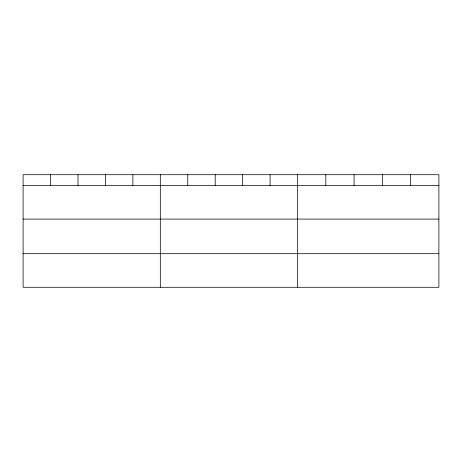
<?xml version="1.0" encoding="UTF-8"?>
<svg xmlns="http://www.w3.org/2000/svg" width="462" height="462" viewBox="0 0 462 462"><rect width="100%" height="100%" fill="white"/><g stroke="black" fill="none" stroke-linecap="round" stroke-linejoin="round"><path stroke-width="0.69" d="M438.9 219.092L438.9 174.711L23.1 174.711L23.1 287.289L438.9 287.289L438.9 219.092L23.1 219.092M23.1 185.505L438.9 185.505M23.1 253.702L438.9 253.702M410.626 174.711L410.626 185.505M382.351 174.711L382.351 185.505M354.077 174.711L354.077 185.505M325.802 174.711L325.802 185.505M297.528 174.711L297.528 287.289M270.085 174.711L270.085 185.505M242.642 174.711L242.642 185.505M215.2 174.711L215.2 185.505M187.757 174.711L187.757 185.505M160.314 174.711L160.314 287.289M132.871 174.711L132.871 185.505M105.428 174.711L105.428 185.505M77.986 174.711L77.986 185.505M50.543 174.711L50.543 185.505"/></g></svg>
